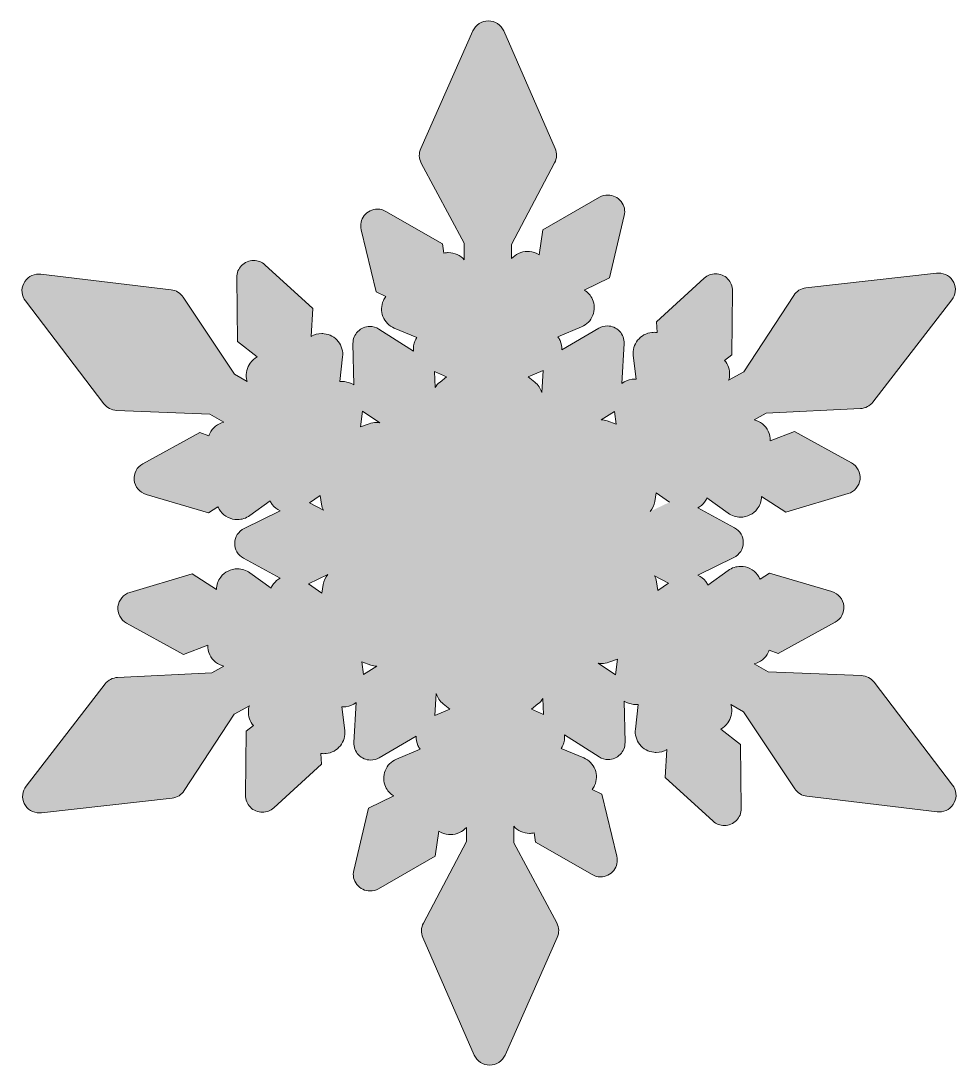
# Model space of a CAD drawing. Header units: inches. Extents: x 49 to 2963, y -3032 to -8.
# Drawn here: x 107 to 893, y -1958 to -1082 of the extents above; entities that cross this region are included whole.
import ezdxf

# ---------------------------------------------------------------- set-up
doc = ezdxf.new("R2010")
doc.units = ezdxf.units.IN
doc.header["$MEASUREMENT"] = 0
doc.layers.add('_U+0421_U+043B_U+043E_U+0439 1', color=7, linetype='Continuous')

msp = doc.modelspace()

# ---------------------------------------------------------------- hatches: boundary and pattern name
at = {"layer": '_U+0421_U+043B_U+043E_U+0439 1', "true_color": 0x00243d}
h = msp.add_hatch(color=158, dxfattribs=at)
h.dxf.hatch_style = 2
edge = h.paths.add_edge_path()
edge.add_spline(control_points=[(500.55, -1958), (494.92, -1958), (489.83, -1954.68), (487.59, -1949.55), (487.59, -1949.55), (444.47, -1850.94), (444.47, -1850.94), (442.76, -1847.02), (442.92, -1842.6), (444.92, -1838.81), (444.92, -1838.81), (481.04, -1770.36), (481.04, -1770.36), (481.04, -1770.36), (481.04, -1758.54), (481.04, -1758.54), (477.8, -1762.25), (473.02, -1764.55), (467.69, -1764.55), (467.2, -1764.55), (466.7, -1764.53), (466.2, -1764.49), (466.2, -1764.49), (466.1, -1764.48), (466.1, -1764.48), (463.16, -1764.22), (460.4, -1763.26), (458, -1761.7), (458, -1761.7), (454.72, -1782.83), (454.72, -1782.83), (454.72, -1782.83), (407.24, -1810.03), (407.24, -1810.03), (405.09, -1811.26), (402.65, -1811.91), (400.19, -1811.91), (395.88, -1811.92), (391.72, -1809.9), (389.05, -1806.51), (386.39, -1803.14), (385.44, -1798.8), (386.44, -1794.61), (386.44, -1794.61), (398.89, -1742.57), (398.89, -1742.57), (398.89, -1742.57), (420.04, -1732.23), (420.04, -1732.23), (417.05, -1730.41), (414.61, -1727.72), (413.13, -1724.41), (411.22, -1720.13), (411.11, -1715.37), (412.83, -1711), (414.57, -1706.59), (417.95, -1703.14), (422.35, -1701.28), (422.35, -1701.28), (442.11, -1692.93), (442.11, -1692.93), (441.42, -1691.97), (440.82, -1690.94), (440.33, -1689.84), (439.23, -1687.37), (438.72, -1684.74), (438.83, -1682.12), (438.83, -1682.12), (407.84, -1700.17), (407.84, -1700.17), (405.67, -1701.44), (403.2, -1702.1), (400.7, -1702.1), (396.8, -1702.1), (393.04, -1700.48), (390.37, -1697.64), (387.74, -1694.85), (386.36, -1691.05), (386.59, -1687.22), (386.59, -1687.22), (388.58, -1653.87), (388.58, -1653.87), (386.08, -1655.76), (383.09, -1656.95), (379.88, -1657.31), (379.19, -1657.38), (378.54, -1657.42), (377.9, -1657.42), (377.44, -1657.42), (376.99, -1657.4), (376.54, -1657.37), (376.54, -1657.37), (378.87, -1677.26), (378.87, -1677.26), (379.41, -1681.88), (378.11, -1686.43), (375.21, -1690.08), (372.27, -1693.78), (368.04, -1696.11), (363.31, -1696.63), (362.65, -1696.71), (361.98, -1696.74), (361.33, -1696.74), (360.51, -1696.74), (359.7, -1696.69), (358.91, -1696.58), (358.91, -1696.58), (359.45, -1705.66), (359.45, -1705.66), (359.45, -1705.66), (319.32, -1742.17), (319.32, -1742.17), (316.7, -1744.54), (313.32, -1745.86), (309.8, -1745.86), (306.03, -1745.86), (302.34, -1744.32), (299.69, -1741.65), (297.05, -1738.99), (295.62, -1735.44), (295.65, -1731.68), (295.65, -1731.68), (296.14, -1677.96), (296.14, -1677.96), (296.14, -1677.96), (302.27, -1673.2), (302.27, -1673.2), (301.94, -1672.82), (301.62, -1672.42), (301.32, -1672), (298.54, -1668.18), (297.45, -1663.52), (298.25, -1658.88), (298.38, -1658.07), (298.58, -1657.29), (298.82, -1656.52), (298.82, -1656.52), (286.14, -1663.64), (286.14, -1663.64), (286.14, -1663.64), (244.24, -1727.69), (244.24, -1727.69), (241.93, -1731.21), (238.2, -1733.51), (233.99, -1733.99), (233.99, -1733.99), (124.23, -1746.4), (124.23, -1746.4), (123.69, -1746.46), (123.15, -1746.49), (122.61, -1746.49), (117.18, -1746.49), (112.32, -1743.46), (109.93, -1738.59), (107.57, -1733.77), (108.14, -1728.13), (111.44, -1723.88), (111.44, -1723.88), (177.72, -1638.26), (177.72, -1638.26), (180.26, -1634.99), (184.09, -1633), (188.25, -1632.8), (188.25, -1632.8), (267.46, -1628.98), (267.46, -1628.98), (267.46, -1628.98), (277.53, -1623.33), (277.53, -1623.33), (272.36, -1622.12), (267.9, -1618.62), (265.59, -1613.75), (264.37, -1611.19), (263.81, -1608.43), (263.92, -1605.68), (263.92, -1605.68), (243.53, -1613.46), (243.53, -1613.46), (243.53, -1613.46), (195.74, -1587.17), (195.74, -1587.17), (190.76, -1584.43), (187.93, -1579.02), (188.54, -1573.39), (189.15, -1567.74), (193.08, -1563.05), (198.56, -1561.43), (198.56, -1561.43), (250.86, -1545.98), (250.86, -1545.98), (250.86, -1545.98), (271.2, -1558.96), (271.2, -1558.96), (271.22, -1555.24), (272.45, -1551.64), (274.75, -1548.61), (278.07, -1544.26), (283.35, -1541.66), (288.86, -1541.66), (292.61, -1541.66), (296.2, -1542.81), (299.23, -1545), (299.23, -1545), (317.03, -1557.81), (317.03, -1557.81), (317.59, -1556.55), (318.29, -1555.35), (319.15, -1554.23), (320.67, -1552.24), (322.59, -1550.61), (324.77, -1549.43), (324.77, -1549.43), (293.9, -1532.75), (293.9, -1532.75), (289.24, -1530.23), (286.42, -1525.4), (286.52, -1520.13), (286.63, -1514.86), (289.66, -1510.14), (294.42, -1507.81), (294.42, -1507.81), (324.7, -1493.02), (324.7, -1493.02), (322.09, -1491.83), (319.77, -1490.01), (318.01, -1487.69), (317.3, -1486.77), (316.7, -1485.79), (316.2, -1484.76), (316.2, -1484.76), (299.18, -1497.01), (299.18, -1497.01), (296.13, -1499.2), (292.55, -1500.35), (288.8, -1500.35), (283.29, -1500.35), (278.01, -1497.75), (274.7, -1493.4), (273.78, -1492.2), (273.04, -1490.91), (272.47, -1489.56), (272.47, -1489.56), (264.49, -1494.65), (264.49, -1494.65), (264.49, -1494.65), (212.2, -1479.2), (212.2, -1479.2), (206.72, -1477.58), (202.78, -1472.89), (202.17, -1467.24), (201.56, -1461.61), (204.39, -1456.2), (209.38, -1453.45), (209.38, -1453.45), (257.17, -1427.17), (257.17, -1427.17), (257.17, -1427.17), (264.79, -1430.08), (264.79, -1430.08), (265, -1429.46), (265.25, -1428.85), (265.53, -1428.26), (267.84, -1423.39), (272.3, -1419.9), (277.47, -1418.68), (277.47, -1418.68), (265.54, -1411.99), (265.54, -1411.99), (265.54, -1411.99), (187.42, -1408.72), (187.42, -1408.72), (183.2, -1408.55), (179.31, -1406.53), (176.76, -1403.19), (176.76, -1403.19), (110.83, -1316.98), (110.83, -1316.98), (107.58, -1312.72), (107.03, -1307.1), (109.4, -1302.3), (111.79, -1297.45), (116.65, -1294.44), (122.06, -1294.44), (122.62, -1294.44), (123.2, -1294.48), (123.76, -1294.54), (123.76, -1294.54), (233.17, -1307.55), (233.17, -1307.55), (237.3, -1308.04), (240.99, -1310.31), (243.28, -1313.76), (243.28, -1313.76), (286.24, -1378.46), (286.24, -1378.46), (286.24, -1378.46), (297.06, -1384.53), (297.06, -1384.53), (296.81, -1383.77), (296.62, -1382.98), (296.48, -1382.18), (295.68, -1377.54), (296.77, -1372.87), (299.55, -1369.05), (301.14, -1366.87), (303.19, -1365.11), (305.52, -1363.87), (305.52, -1363.87), (288.76, -1350.87), (288.76, -1350.87), (288.76, -1350.87), (288.27, -1297.15), (288.27, -1297.15), (288.24, -1293.39), (289.67, -1289.85), (292.31, -1287.18), (294.96, -1284.51), (298.65, -1282.98), (302.42, -1282.98), (305.95, -1282.98), (309.33, -1284.29), (311.94, -1286.67), (311.94, -1286.67), (352.07, -1323.17), (352.07, -1323.17), (352.07, -1323.17), (350.68, -1346.68), (350.68, -1346.68), (353.3, -1345.17), (356.34, -1344.31), (359.57, -1344.31), (360.22, -1344.31), (360.89, -1344.35), (361.54, -1344.42), (366.28, -1344.95), (370.51, -1347.28), (373.45, -1350.98), (376.35, -1354.63), (377.65, -1359.18), (377.11, -1363.79), (377.11, -1363.79), (374.66, -1384.62), (374.66, -1384.62), (375.35, -1384.54), (376.05, -1384.5), (376.76, -1384.5), (377.42, -1384.5), (378.08, -1384.53), (378.74, -1384.61), (381.52, -1384.92), (384.13, -1385.85), (386.41, -1387.32), (386.41, -1387.32), (385.83, -1352.59), (385.83, -1352.59), (385.77, -1348.81), (387.19, -1345.24), (389.84, -1342.55), (392.49, -1339.86), (396.18, -1338.31), (399.96, -1338.31), (402.67, -1338.31), (405.31, -1339.08), (407.6, -1340.55), (407.6, -1340.55), (436.64, -1359.11), (436.64, -1359.11), (436.3, -1356.09), (436.78, -1353.02), (438.05, -1350.16), (438.45, -1349.28), (438.91, -1348.45), (439.43, -1347.66), (439.43, -1347.66), (420.52, -1339.68), (420.52, -1339.68), (416.13, -1337.82), (412.75, -1334.37), (411.01, -1329.96), (409.29, -1325.59), (409.4, -1320.83), (411.31, -1316.55), (411.85, -1315.35), (412.51, -1314.23), (413.28, -1313.2), (413.28, -1313.2), (405.15, -1309.22), (405.15, -1309.22), (405.15, -1309.22), (392.7, -1257.18), (392.7, -1257.18), (391.69, -1252.99), (392.65, -1248.66), (395.31, -1245.28), (397.98, -1241.9), (402.14, -1239.88), (406.44, -1239.88), (408.91, -1239.88), (411.34, -1240.53), (413.5, -1241.77), (413.5, -1241.77), (460.97, -1268.96), (460.97, -1268.96), (460.97, -1268.96), (462.19, -1276.79), (462.19, -1276.79), (462.87, -1276.65), (463.57, -1276.54), (464.28, -1276.48), (464.83, -1276.43), (465.35, -1276.41), (465.86, -1276.41), (471.19, -1276.41), (475.98, -1278.72), (479.22, -1282.42), (479.22, -1282.42), (479.22, -1268.51), (479.22, -1268.51), (479.22, -1268.51), (443.16, -1201.27), (443.16, -1201.27), (441.1, -1197.44), (440.93, -1192.96), (442.7, -1188.99), (442.7, -1188.99), (486.53, -1090.37), (486.53, -1090.37), (488.78, -1085.29), (493.86, -1082), (499.45, -1082), (505.08, -1082), (510.16, -1085.31), (512.41, -1090.44), (512.41, -1090.44), (555.53, -1189.06), (555.53, -1189.06), (557.24, -1192.99), (557.07, -1197.41), (555.07, -1201.19), (555.07, -1201.19), (518.96, -1269.64), (518.96, -1269.64), (518.96, -1269.64), (518.96, -1281.46), (518.96, -1281.46), (522.2, -1277.76), (526.99, -1275.45), (532.32, -1275.45), (532.83, -1275.45), (533.35, -1275.47), (533.86, -1275.52), (536.83, -1275.78), (539.6, -1276.74), (542, -1278.31), (542, -1278.31), (545.28, -1257.17), (545.28, -1257.17), (545.28, -1257.17), (592.76, -1229.97), (592.76, -1229.97), (594.91, -1228.74), (597.35, -1228.09), (599.81, -1228.09), (604.12, -1228.09), (608.28, -1230.11), (610.95, -1233.49), (613.61, -1236.86), (614.56, -1241.2), (613.56, -1245.39), (613.56, -1245.39), (601.11, -1297.43), (601.11, -1297.43), (601.11, -1297.43), (579.97, -1307.77), (579.97, -1307.77), (582.95, -1309.59), (585.39, -1312.28), (586.87, -1315.59), (588.78, -1319.87), (588.89, -1324.64), (587.17, -1329), (585.43, -1333.41), (582.05, -1336.86), (577.65, -1338.72), (577.65, -1338.72), (557.89, -1347.07), (557.89, -1347.07), (558.58, -1348.02), (559.18, -1349.06), (559.67, -1350.16), (560.77, -1352.63), (561.28, -1355.26), (561.17, -1357.88), (561.17, -1357.88), (592.16, -1339.83), (592.16, -1339.83), (594.33, -1338.56), (596.8, -1337.9), (599.3, -1337.9), (603.2, -1337.9), (606.96, -1339.52), (609.63, -1342.36), (612.26, -1345.15), (613.64, -1348.95), (613.41, -1352.78), (613.41, -1352.78), (611.42, -1386.13), (611.42, -1386.13), (613.92, -1384.24), (616.91, -1383.05), (620.12, -1382.69), (620.78, -1382.62), (621.44, -1382.58), (622.09, -1382.58), (622.55, -1382.58), (623.01, -1382.6), (623.46, -1382.63), (623.46, -1382.63), (621.13, -1362.74), (621.13, -1362.74), (620.59, -1358.13), (621.88, -1353.58), (624.79, -1349.93), (627.73, -1346.22), (631.96, -1343.89), (636.69, -1343.37), (637.35, -1343.3), (638.01, -1343.26), (638.66, -1343.26), (639.48, -1343.26), (640.29, -1343.32), (641.09, -1343.42), (641.09, -1343.42), (640.55, -1334.34), (640.55, -1334.34), (640.55, -1334.34), (680.68, -1297.83), (680.68, -1297.83), (683.3, -1295.45), (686.68, -1294.14), (690.2, -1294.14), (693.97, -1294.14), (697.66, -1295.68), (700.31, -1298.35), (702.95, -1301.02), (704.38, -1304.56), (704.35, -1308.32), (704.35, -1308.32), (703.86, -1362.04), (703.86, -1362.04), (703.86, -1362.04), (697.73, -1366.8), (697.73, -1366.8), (698.06, -1367.18), (698.38, -1367.58), (698.69, -1368), (701.46, -1371.83), (702.55, -1376.49), (701.75, -1381.13), (701.61, -1381.93), (701.42, -1382.72), (701.18, -1383.48), (701.18, -1383.48), (713.86, -1376.36), (713.86, -1376.36), (713.86, -1376.36), (755.76, -1312.31), (755.76, -1312.31), (758.07, -1308.78), (761.81, -1306.49), (766.02, -1306.01), (766.02, -1306.01), (875.77, -1293.61), (875.77, -1293.61), (876.31, -1293.54), (876.85, -1293.51), (877.39, -1293.51), (882.82, -1293.51), (887.68, -1296.54), (890.07, -1301.41), (892.43, -1306.23), (891.86, -1311.87), (888.56, -1316.12), (888.56, -1316.12), (822.28, -1401.74), (822.28, -1401.74), (819.75, -1405), (815.92, -1407), (811.77, -1407.2), (811.77, -1407.2), (732.54, -1411.02), (732.54, -1411.02), (732.54, -1411.02), (722.48, -1416.67), (722.48, -1416.67), (727.64, -1417.88), (732.1, -1421.38), (734.41, -1426.24), (735.63, -1428.81), (736.19, -1431.57), (736.08, -1434.32), (736.08, -1434.32), (756.47, -1426.55), (756.47, -1426.55), (756.47, -1426.55), (804.26, -1452.83), (804.26, -1452.83), (809.24, -1455.57), (812.07, -1460.98), (811.46, -1466.61), (810.85, -1472.26), (806.92, -1476.95), (801.44, -1478.57), (801.44, -1478.57), (749.15, -1494.02), (749.15, -1494.02), (749.15, -1494.02), (728.8, -1481.04), (728.8, -1481.04), (728.78, -1484.76), (727.55, -1488.35), (725.25, -1491.38), (721.93, -1495.74), (716.66, -1498.34), (711.14, -1498.34), (707.4, -1498.34), (703.81, -1497.19), (700.77, -1495.01), (700.77, -1495.01), (682.97, -1482.19), (682.97, -1482.19), (682.42, -1483.45), (681.71, -1484.65), (680.86, -1485.77), (679.34, -1487.76), (677.41, -1489.39), (675.24, -1490.57), (675.24, -1490.57), (706.1, -1507.25), (706.1, -1507.25), (710.76, -1509.77), (713.58, -1514.6), (713.48, -1519.87), (713.37, -1525.14), (710.34, -1529.86), (705.58, -1532.19), (705.58, -1532.19), (675.3, -1546.98), (675.3, -1546.98), (677.91, -1548.18), (680.23, -1550), (681.99, -1552.32), (682.7, -1553.24), (683.3, -1554.22), (683.8, -1555.24), (683.8, -1555.24), (700.82, -1542.99), (700.82, -1542.99), (703.86, -1540.8), (707.45, -1539.64), (711.2, -1539.64), (716.71, -1539.64), (721.98, -1542.24), (725.3, -1546.6), (726.22, -1547.8), (726.96, -1549.09), (727.53, -1550.44), (727.53, -1550.44), (735.51, -1545.35), (735.51, -1545.35), (735.51, -1545.35), (787.81, -1560.8), (787.81, -1560.8), (793.28, -1562.42), (797.22, -1567.11), (797.83, -1572.76), (798.44, -1578.39), (795.61, -1583.8), (790.62, -1586.55), (790.62, -1586.55), (742.83, -1612.83), (742.83, -1612.83), (742.83, -1612.83), (735.21, -1609.92), (735.21, -1609.92), (735, -1610.54), (734.75, -1611.15), (734.46, -1611.74), (732.16, -1616.61), (727.7, -1620.1), (722.53, -1621.32), (722.53, -1621.32), (734.46, -1628.01), (734.46, -1628.01), (734.46, -1628.01), (812.58, -1631.28), (812.58, -1631.28), (816.8, -1631.45), (820.68, -1633.47), (823.24, -1636.81), (823.24, -1636.81), (889.16, -1723.02), (889.16, -1723.02), (892.42, -1727.27), (892.97, -1732.9), (890.6, -1737.7), (888.21, -1742.55), (883.36, -1745.56), (877.94, -1745.56), (877.38, -1745.56), (876.8, -1745.52), (876.24, -1745.46), (876.24, -1745.46), (766.83, -1732.45), (766.83, -1732.45), (762.7, -1731.96), (759.01, -1729.7), (756.72, -1726.24), (756.72, -1726.24), (713.76, -1661.54), (713.76, -1661.54), (713.76, -1661.54), (702.95, -1655.47), (702.95, -1655.47), (703.19, -1656.23), (703.38, -1657.01), (703.52, -1657.82), (704.32, -1662.46), (703.23, -1667.12), (700.45, -1670.95), (698.87, -1673.13), (696.81, -1674.88), (694.48, -1676.13), (694.48, -1676.13), (711.24, -1689.13), (711.24, -1689.13), (711.24, -1689.13), (711.73, -1742.85), (711.73, -1742.85), (711.76, -1746.61), (710.33, -1750.15), (707.69, -1752.82), (705.04, -1755.49), (701.35, -1757.02), (697.58, -1757.02), (694.06, -1757.02), (690.68, -1755.71), (688.06, -1753.34), (688.06, -1753.34), (647.93, -1716.83), (647.93, -1716.83), (647.93, -1716.83), (649.32, -1693.31), (649.32, -1693.31), (646.7, -1694.83), (643.66, -1695.69), (640.43, -1695.69), (639.78, -1695.69), (639.11, -1695.65), (638.46, -1695.58), (633.73, -1695.05), (629.5, -1692.73), (626.55, -1689.02), (623.65, -1685.37), (622.35, -1680.82), (622.89, -1676.21), (622.89, -1676.21), (625.34, -1655.38), (625.34, -1655.38), (624.65, -1655.46), (623.95, -1655.5), (623.24, -1655.5), (622.58, -1655.5), (621.92, -1655.47), (621.27, -1655.39), (618.48, -1655.08), (615.87, -1654.15), (613.59, -1652.68), (613.59, -1652.68), (614.17, -1687.41), (614.17, -1687.41), (614.23, -1691.19), (612.81, -1694.76), (610.16, -1697.45), (607.51, -1700.14), (603.82, -1701.69), (600.04, -1701.69), (597.33, -1701.69), (594.69, -1700.92), (592.4, -1699.45), (592.4, -1699.45), (563.36, -1680.89), (563.36, -1680.89), (563.7, -1683.91), (563.22, -1686.98), (561.95, -1689.84), (561.55, -1690.72), (561.09, -1691.55), (560.57, -1692.34), (560.57, -1692.34), (579.48, -1700.33), (579.48, -1700.33), (583.87, -1702.18), (587.25, -1705.63), (588.99, -1710.04), (590.71, -1714.41), (590.6, -1719.17), (588.69, -1723.45), (588.15, -1724.65), (587.49, -1725.77), (586.72, -1726.8), (586.72, -1726.8), (594.85, -1730.78), (594.85, -1730.78), (594.85, -1730.78), (607.3, -1782.82), (607.3, -1782.82), (608.31, -1787), (607.36, -1791.34), (604.69, -1794.72), (602.03, -1798.1), (597.86, -1800.12), (593.56, -1800.12), (591.09, -1800.12), (588.65, -1799.47), (586.5, -1798.23), (586.5, -1798.23), (539.03, -1771.04), (539.03, -1771.04), (539.03, -1771.04), (537.81, -1763.21), (537.81, -1763.21), (537.13, -1763.35), (536.43, -1763.46), (535.72, -1763.52), (535.2, -1763.57), (534.66, -1763.59), (534.13, -1763.59), (528.8, -1763.59), (524.02, -1761.29), (520.78, -1757.58), (520.78, -1757.58), (520.78, -1771.49), (520.78, -1771.49), (520.78, -1771.49), (556.84, -1838.73), (556.84, -1838.73), (558.9, -1842.57), (559.07, -1847.05), (557.3, -1851.02), (557.3, -1851.02), (513.48, -1949.63), (513.48, -1949.63), (511.22, -1954.71), (506.14, -1958), (500.55, -1958)], knot_values=[0, 0, 0, 0, 1, 1, 1, 2, 2, 2, 3, 3, 3, 4, 4, 4, 5, 5, 5, 6, 6, 6, 7, 7, 7, 8, 8, 8, 9, 9, 9, 10, 10, 10, 11, 11, 11, 12, 12, 12, 13, 13, 13, 14, 14, 14, 15, 15, 15, 16, 16, 16, 17, 17, 17, 18, 18, 18, 19, 19, 19, 20, 20, 20, 21, 21, 21, 22, 22, 22, 23, 23, 23, 24, 24, 24, 25, 25, 25, 26, 26, 26, 27, 27, 27, 28, 28, 28, 29, 29, 29, 30, 30, 30, 31, 31, 31, 32, 32, 32, 33, 33, 33, 34, 34, 34, 35, 35, 35, 36, 36, 36, 37, 37, 37, 38, 38, 38, 39, 39, 39, 40, 40, 40, 41, 41, 41, 42, 42, 42, 43, 43, 43, 44, 44, 44, 45, 45, 45, 46, 46, 46, 47, 47, 47, 48, 48, 48, 49, 49, 49, 50, 50, 50, 51, 51, 51, 52, 52, 52, 53, 53, 53, 54, 54, 54, 55, 55, 55, 56, 56, 56, 57, 57, 57, 58, 58, 58, 59, 59, 59, 60, 60, 60, 61, 61, 61, 62, 62, 62, 63, 63, 63, 64, 64, 64, 65, 65, 65, 66, 66, 66, 67, 67, 67, 68, 68, 68, 69, 69, 69, 70, 70, 70, 71, 71, 71, 72, 72, 72, 73, 73, 73, 74, 74, 74, 75, 75, 75, 76, 76, 76, 77, 77, 77, 78, 78, 78, 79, 79, 79, 80, 80, 80, 81, 81, 81, 82, 82, 82, 83, 83, 83, 84, 84, 84, 85, 85, 85, 86, 86, 86, 87, 87, 87, 88, 88, 88, 89, 89, 89, 90, 90, 90, 91, 91, 91, 92, 92, 92, 93, 93, 93, 94, 94, 94, 95, 95, 95, 96, 96, 96, 97, 97, 97, 98, 98, 98, 99, 99, 99, 100, 100, 100, 101, 101, 101, 102, 102, 102, 103, 103, 103, 104, 104, 104, 105, 105, 105, 106, 106, 106, 107, 107, 107, 108, 108, 108, 109, 109, 109, 110, 110, 110, 111, 111, 111, 112, 112, 112, 113, 113, 113, 114, 114, 114, 115, 115, 115, 116, 116, 116, 117, 117, 117, 118, 118, 118, 119, 119, 119, 120, 120, 120, 121, 121, 121, 122, 122, 122, 123, 123, 123, 124, 124, 124, 125, 125, 125, 126, 126, 126, 127, 127, 127, 128, 128, 128, 129, 129, 129, 130, 130, 130, 131, 131, 131, 132, 132, 132, 133, 133, 133, 134, 134, 134, 135, 135, 135, 136, 136, 136, 137, 137, 137, 138, 138, 138, 139, 139, 139, 140, 140, 140, 141, 141, 141, 142, 142, 142, 143, 143, 143, 144, 144, 144, 145, 145, 145, 146, 146, 146, 147, 147, 147, 148, 148, 148, 149, 149, 149, 150, 150, 150, 151, 151, 151, 152, 152, 152, 153, 153, 153, 154, 154, 154, 155, 155, 155, 156, 156, 156, 157, 157, 157, 158, 158, 158, 159, 159, 159, 160, 160, 160, 161, 161, 161, 162, 162, 162, 163, 163, 163, 164, 164, 164, 165, 165, 165, 166, 166, 166, 167, 167, 167, 168, 168, 168, 169, 169, 169, 170, 170, 170, 171, 171, 171, 172, 172, 172, 173, 173, 173, 174, 174, 174, 175, 175, 175, 176, 176, 176, 177, 177, 177, 178, 178, 178, 179, 179, 179, 180, 180, 180, 181, 181, 181, 182, 182, 182, 183, 183, 183, 184, 184, 184, 185, 185, 185, 186, 186, 186, 187, 187, 187, 188, 188, 188, 189, 189, 189, 190, 190, 190, 191, 191, 191, 192, 192, 192, 193, 193, 193, 194, 194, 194, 195, 195, 195, 196, 196, 196, 197, 197, 197, 198, 198, 198, 199, 199, 199, 200, 200, 200, 201, 201, 201, 202, 202, 202, 203, 203, 203, 204, 204, 204, 205, 205, 205, 206, 206, 206, 207, 207, 207, 208, 208, 208, 209, 209, 209, 210, 210, 210, 211, 211, 211, 212, 212, 212, 213, 213, 213, 214, 214, 214, 215, 215, 215, 216, 216, 216, 217, 217, 217, 218, 218, 218, 219, 219, 219, 220, 220, 220, 221, 221, 221, 222, 222, 222, 223, 223, 223, 224, 224, 224, 225, 225, 225, 226, 226, 226, 227, 227, 227, 228, 228, 228, 229, 229, 229, 230, 230, 230, 231, 231, 231, 232, 232, 232, 233, 233, 233, 234, 234, 234, 235, 235, 235, 236, 236, 236, 237, 237, 237, 238, 238, 238, 239, 239, 239, 240, 240, 240, 241, 241, 241, 242, 242, 242, 243, 243, 243, 244, 244, 244, 245, 245, 245, 246, 246, 246, 247, 247, 247, 248, 248, 248, 249, 249, 249, 250, 250, 250, 251, 251, 251, 252, 252, 252, 253, 253, 253, 254, 254, 254, 255, 255, 255, 256, 256, 256, 257, 257, 257, 258, 258, 258, 259, 259, 259, 260, 260, 260, 261, 261, 261, 262, 262, 262, 263, 263, 263, 264, 264, 264, 265, 265, 265, 266, 266, 266, 267, 267, 267, 268, 268, 268, 269, 269, 269, 270, 270, 270, 271, 271, 271, 272, 272, 272, 273, 273, 273, 274, 274, 274, 275, 275, 275, 276, 276, 276, 277, 277, 277, 278, 278, 278, 279, 279, 279, 280, 280, 280, 281, 281, 281, 282, 282, 282, 283, 283, 283, 284, 284, 284, 285, 285, 285, 285], degree=3, periodic=1)
edge = h.paths.add_edge_path()
edge.add_spline(control_points=[(454.42, -1664.65), (454.42, -1664.65), (467.03, -1659.33), (467.03, -1659.33), (467.03, -1659.33), (461.61, -1655), (461.61, -1655), (458.78, -1652.74), (456.76, -1649.75), (455.76, -1646.37), (455.76, -1646.37), (454.42, -1664.65), (454.42, -1664.65)], knot_values=[0, 0, 0, 0, 1, 1, 1, 2, 2, 2, 3, 3, 3, 4, 4, 4, 4], degree=3, periodic=1)
edge = h.paths.add_edge_path()
edge.add_spline(control_points=[(545.69, -1663.74), (545.69, -1663.74), (545.2, -1650.38), (545.2, -1650.38), (544.14, -1652.12), (542.77, -1653.69), (541.11, -1655), (541.11, -1655), (535.54, -1659.45), (535.54, -1659.45), (535.54, -1659.45), (545.69, -1663.74), (545.69, -1663.74)], knot_values=[0, 0, 0, 0, 1, 1, 1, 2, 2, 2, 3, 3, 3, 4, 4, 4, 4], degree=3, periodic=1)
edge = h.paths.add_edge_path()
edge.add_spline(control_points=[(606.33, -1630.63), (606.33, -1630.63), (607.88, -1617.42), (607.88, -1617.42), (607.88, -1617.42), (600.61, -1620.08), (600.61, -1620.08), (598.64, -1620.8), (596.58, -1621.17), (594.49, -1621.17), (593.5, -1621.17), (592.53, -1621.08), (591.57, -1620.92), (591.57, -1620.92), (606.33, -1630.63), (606.33, -1630.63)], knot_values=[0, 0, 0, 0, 1, 1, 1, 2, 2, 2, 3, 3, 3, 4, 4, 4, 5, 5, 5, 5], degree=3, periodic=1)
edge = h.paths.add_edge_path()
edge.add_spline(control_points=[(394.54, -1630.25), (394.54, -1630.25), (405.74, -1623.42), (405.74, -1623.42), (404.04, -1623.32), (402.37, -1622.97), (400.76, -1622.38), (400.76, -1622.38), (393.3, -1619.65), (393.3, -1619.65), (393.3, -1619.65), (394.54, -1630.25), (394.54, -1630.25)], knot_values=[0, 0, 0, 0, 1, 1, 1, 2, 2, 2, 3, 3, 3, 4, 4, 4, 4], degree=3, periodic=1)
edge = h.paths.add_edge_path()
edge.add_spline(control_points=[(359.56, -1562.08), (359.56, -1562.08), (360.79, -1554.81), (360.79, -1554.81), (361.33, -1551.67), (362.67, -1548.85), (364.6, -1546.54), (364.6, -1546.54), (348.53, -1554.14), (348.53, -1554.14), (348.53, -1554.14), (359.56, -1562.08), (359.56, -1562.08)], knot_values=[0, 0, 0, 0, 1, 1, 1, 2, 2, 2, 3, 3, 3, 4, 4, 4, 4], degree=3, periodic=1)
edge = h.paths.add_edge_path()
edge.add_spline(control_points=[(638.91, -1547.5), (639.7, -1549.04), (640.26, -1550.73), (640.57, -1552.52), (640.57, -1552.52), (641.83, -1559.98), (641.83, -1559.98), (641.83, -1559.98), (650.72, -1553.58), (650.72, -1553.58), (650.72, -1553.58), (638.91, -1547.5), (638.91, -1547.5)], knot_values=[0, 0, 0, 0, 1, 1, 1, 2, 2, 2, 3, 3, 3, 4, 4, 4, 4], degree=3, periodic=1)
edge = h.paths.add_edge_path()
edge.add_spline(control_points=[(361.09, -1492.51), (360.3, -1490.96), (359.74, -1489.27), (359.43, -1487.48), (359.43, -1487.48), (358.17, -1480.02), (358.17, -1480.02), (358.17, -1480.02), (349.28, -1486.42), (349.28, -1486.42), (349.28, -1486.42), (361.09, -1492.51), (361.09, -1492.51)], knot_values=[0, 0, 0, 0, 1, 1, 1, 2, 2, 2, 3, 3, 3, 4, 4, 4, 4], degree=3, periodic=1)
edge = h.paths.add_edge_path()
edge.add_spline(control_points=[(392.12, -1422.58), (392.12, -1422.58), (399.39, -1419.92), (399.39, -1419.92), (401.36, -1419.2), (403.42, -1418.83), (405.51, -1418.83), (406.5, -1418.83), (407.47, -1418.92), (408.43, -1419.08), (408.43, -1419.08), (393.67, -1409.37), (393.67, -1409.37), (393.67, -1409.37), (392.12, -1422.58), (392.12, -1422.58)], knot_values=[0, 0, 0, 0, 1, 1, 1, 2, 2, 2, 3, 3, 3, 4, 4, 4, 5, 5, 5, 5], degree=3, periodic=1)
edge = h.paths.add_edge_path()
edge.add_spline(control_points=[(594.26, -1416.58), (595.96, -1416.68), (597.63, -1417.03), (599.25, -1417.62), (599.25, -1417.62), (606.71, -1420.35), (606.71, -1420.35), (606.71, -1420.35), (605.46, -1409.75), (605.46, -1409.75), (605.46, -1409.75), (594.26, -1416.58), (594.26, -1416.58)], knot_values=[0, 0, 0, 0, 1, 1, 1, 2, 2, 2, 3, 3, 3, 4, 4, 4, 4], degree=3, periodic=1)
edge = h.paths.add_edge_path()
edge.add_spline(control_points=[(538.39, -1385), (541.23, -1387.26), (543.24, -1390.25), (544.24, -1393.63), (544.24, -1393.63), (545.58, -1375.35), (545.58, -1375.35), (545.58, -1375.35), (532.97, -1380.67), (532.97, -1380.67), (532.97, -1380.67), (538.39, -1385), (538.39, -1385)], knot_values=[0, 0, 0, 0, 1, 1, 1, 2, 2, 2, 3, 3, 3, 4, 4, 4, 4], degree=3, periodic=1)
edge = h.paths.add_edge_path()
edge.add_spline(control_points=[(454.81, -1389.62), (455.86, -1387.88), (457.23, -1386.31), (458.89, -1385), (458.89, -1385), (464.46, -1380.55), (464.46, -1380.55), (464.46, -1380.55), (454.31, -1376.26), (454.31, -1376.26), (454.31, -1376.26), (454.81, -1389.62), (454.81, -1389.62)], knot_values=[0, 0, 0, 0, 1, 1, 1, 2, 2, 2, 3, 3, 3, 4, 4, 4, 4], degree=3, periodic=1)
edge = h.paths.add_edge_path()
edge.add_spline(control_points=[(651.47, -1485.86), (651.47, -1485.86), (640.44, -1477.92), (640.44, -1477.92), (640.44, -1477.92), (639.2, -1485.19), (639.2, -1485.19), (638.67, -1488.33), (637.32, -1491.15), (635.4, -1493.45)], knot_values=[0, 0, 0, 0, 1, 1, 1, 2, 2, 2, 3, 3, 3, 3], degree=3, periodic=0)
edge.add_line((635.4, -1493.45), (651.47, -1485.86))

# ---------------------------------------------------------------- linework, layer by layer
at = {"layer": '_U+0421_U+043B_U+043E_U+0439 1', "lineweight": 0}
for points, knots in [([(500.55, -1958), (494.92, -1958), (489.83, -1954.68), (487.59, -1949.55), (487.59, -1949.55), (444.47, -1850.94), (444.47, -1850.94), (442.76, -1847.02), (442.92, -1842.6), (444.92, -1838.81), (444.92, -1838.81), (481.04, -1770.36), (481.04, -1770.36), (481.04, -1770.36), (481.04, -1758.54), (481.04, -1758.54), (477.8, -1762.25), (473.02, -1764.55), (467.69, -1764.55), (467.2, -1764.55), (466.7, -1764.53), (466.2, -1764.49), (466.2, -1764.49), (466.1, -1764.48), (466.1, -1764.48), (463.16, -1764.22), (460.4, -1763.26), (458, -1761.7), (458, -1761.7), (454.72, -1782.83), (454.72, -1782.83), (454.72, -1782.83), (407.24, -1810.03), (407.24, -1810.03), (405.09, -1811.26), (402.65, -1811.91), (400.19, -1811.91), (395.88, -1811.92), (391.72, -1809.9), (389.05, -1806.51), (386.39, -1803.14), (385.44, -1798.8), (386.44, -1794.61), (386.44, -1794.61), (398.89, -1742.57), (398.89, -1742.57), (398.89, -1742.57), (420.04, -1732.23), (420.04, -1732.23), (417.05, -1730.41), (414.61, -1727.72), (413.13, -1724.41), (411.22, -1720.13), (411.11, -1715.37), (412.83, -1711), (414.57, -1706.59), (417.95, -1703.14), (422.35, -1701.28), (422.35, -1701.28), (442.11, -1692.93), (442.11, -1692.93), (441.42, -1691.97), (440.82, -1690.94), (440.33, -1689.84), (439.23, -1687.37), (438.72, -1684.74), (438.83, -1682.12), (438.83, -1682.12), (407.84, -1700.17), (407.84, -1700.17), (405.67, -1701.44), (403.2, -1702.1), (400.7, -1702.1), (396.8, -1702.1), (393.04, -1700.48), (390.37, -1697.64), (387.74, -1694.85), (386.36, -1691.05), (386.59, -1687.22), (386.59, -1687.22), (388.58, -1653.87), (388.58, -1653.87), (386.08, -1655.76), (383.09, -1656.95), (379.88, -1657.31), (379.19, -1657.38), (378.54, -1657.42), (377.9, -1657.42), (377.44, -1657.42), (376.99, -1657.4), (376.54, -1657.37), (376.54, -1657.37), (378.87, -1677.26), (378.87, -1677.26), (379.41, -1681.88), (378.11, -1686.43), (375.21, -1690.08), (372.27, -1693.78), (368.04, -1696.11), (363.31, -1696.63), (362.65, -1696.71), (361.98, -1696.74), (361.33, -1696.74), (360.51, -1696.74), (359.7, -1696.69), (358.91, -1696.58), (358.91, -1696.58), (359.45, -1705.66), (359.45, -1705.66), (359.45, -1705.66), (319.32, -1742.17), (319.32, -1742.17), (316.7, -1744.54), (313.32, -1745.86), (309.8, -1745.86), (306.03, -1745.86), (302.34, -1744.32), (299.69, -1741.65), (297.05, -1738.99), (295.62, -1735.44), (295.65, -1731.68), (295.65, -1731.68), (296.14, -1677.96), (296.14, -1677.96), (296.14, -1677.96), (302.27, -1673.2), (302.27, -1673.2), (301.94, -1672.82), (301.62, -1672.42), (301.32, -1672), (298.54, -1668.18), (297.45, -1663.52), (298.25, -1658.88), (298.38, -1658.07), (298.58, -1657.29), (298.82, -1656.52), (298.82, -1656.52), (286.14, -1663.64), (286.14, -1663.64), (286.14, -1663.64), (244.24, -1727.69), (244.24, -1727.69), (241.93, -1731.21), (238.2, -1733.51), (233.99, -1733.99), (233.99, -1733.99), (124.23, -1746.4), (124.23, -1746.4), (123.69, -1746.46), (123.15, -1746.49), (122.61, -1746.49), (117.18, -1746.49), (112.32, -1743.46), (109.93, -1738.59), (107.57, -1733.77), (108.14, -1728.13), (111.44, -1723.88), (111.44, -1723.88), (177.72, -1638.26), (177.72, -1638.26), (180.26, -1634.99), (184.09, -1633), (188.25, -1632.8), (188.25, -1632.8), (267.46, -1628.98), (267.46, -1628.98), (267.46, -1628.98), (277.53, -1623.33), (277.53, -1623.33), (272.36, -1622.12), (267.9, -1618.62), (265.59, -1613.75), (264.37, -1611.19), (263.81, -1608.43), (263.92, -1605.68), (263.92, -1605.68), (243.53, -1613.46), (243.53, -1613.46), (243.53, -1613.46), (195.74, -1587.17), (195.74, -1587.17), (190.76, -1584.43), (187.93, -1579.02), (188.54, -1573.39), (189.15, -1567.74), (193.08, -1563.05), (198.56, -1561.43), (198.56, -1561.43), (250.86, -1545.98), (250.86, -1545.98), (250.86, -1545.98), (271.2, -1558.96), (271.2, -1558.96), (271.22, -1555.24), (272.45, -1551.64), (274.75, -1548.61), (278.07, -1544.26), (283.35, -1541.66), (288.86, -1541.66), (292.61, -1541.66), (296.2, -1542.81), (299.23, -1545), (299.23, -1545), (317.03, -1557.81), (317.03, -1557.81), (317.59, -1556.55), (318.29, -1555.35), (319.15, -1554.23), (320.67, -1552.24), (322.59, -1550.61), (324.77, -1549.43), (324.77, -1549.43), (293.9, -1532.75), (293.9, -1532.75), (289.24, -1530.23), (286.42, -1525.4), (286.52, -1520.13), (286.63, -1514.86), (289.66, -1510.14), (294.42, -1507.81), (294.42, -1507.81), (324.7, -1493.02), (324.7, -1493.02), (322.09, -1491.83), (319.77, -1490.01), (318.01, -1487.69), (317.3, -1486.77), (316.7, -1485.79), (316.2, -1484.76), (316.2, -1484.76), (299.18, -1497.01), (299.18, -1497.01), (296.13, -1499.2), (292.55, -1500.35), (288.8, -1500.35), (283.29, -1500.35), (278.01, -1497.75), (274.7, -1493.4), (273.78, -1492.2), (273.04, -1490.91), (272.47, -1489.56), (272.47, -1489.56), (264.49, -1494.65), (264.49, -1494.65), (264.49, -1494.65), (212.2, -1479.2), (212.2, -1479.2), (206.72, -1477.58), (202.78, -1472.89), (202.17, -1467.24), (201.56, -1461.61), (204.39, -1456.2), (209.38, -1453.45), (209.38, -1453.45), (257.17, -1427.17), (257.17, -1427.17), (257.17, -1427.17), (264.79, -1430.08), (264.79, -1430.08), (265, -1429.46), (265.25, -1428.85), (265.53, -1428.26), (267.84, -1423.39), (272.3, -1419.9), (277.47, -1418.68), (277.47, -1418.68), (265.54, -1411.99), (265.54, -1411.99), (265.54, -1411.99), (187.42, -1408.72), (187.42, -1408.72), (183.2, -1408.55), (179.31, -1406.53), (176.76, -1403.19), (176.76, -1403.19), (110.83, -1316.98), (110.83, -1316.98), (107.58, -1312.72), (107.03, -1307.1), (109.4, -1302.3), (111.79, -1297.45), (116.65, -1294.44), (122.06, -1294.44), (122.62, -1294.44), (123.2, -1294.48), (123.76, -1294.54), (123.76, -1294.54), (233.17, -1307.55), (233.17, -1307.55), (237.3, -1308.04), (240.99, -1310.31), (243.28, -1313.76), (243.28, -1313.76), (286.24, -1378.46), (286.24, -1378.46), (286.24, -1378.46), (297.06, -1384.53), (297.06, -1384.53), (296.81, -1383.77), (296.62, -1382.98), (296.48, -1382.18), (295.68, -1377.54), (296.77, -1372.87), (299.55, -1369.05), (301.14, -1366.87), (303.19, -1365.11), (305.52, -1363.87), (305.52, -1363.87), (288.76, -1350.87), (288.76, -1350.87), (288.76, -1350.87), (288.27, -1297.15), (288.27, -1297.15), (288.24, -1293.39), (289.67, -1289.85), (292.31, -1287.18), (294.96, -1284.51), (298.65, -1282.98), (302.42, -1282.98), (305.95, -1282.98), (309.33, -1284.29), (311.94, -1286.67), (311.94, -1286.67), (352.07, -1323.17), (352.07, -1323.17), (352.07, -1323.17), (350.68, -1346.68), (350.68, -1346.68), (353.3, -1345.17), (356.34, -1344.31), (359.57, -1344.31), (360.22, -1344.31), (360.89, -1344.35), (361.54, -1344.42), (366.28, -1344.95), (370.51, -1347.28), (373.45, -1350.98), (376.35, -1354.63), (377.65, -1359.18), (377.11, -1363.79), (377.11, -1363.79), (374.66, -1384.62), (374.66, -1384.62), (375.35, -1384.54), (376.05, -1384.5), (376.76, -1384.5), (377.42, -1384.5), (378.08, -1384.53), (378.74, -1384.61), (381.52, -1384.92), (384.13, -1385.85), (386.41, -1387.32), (386.41, -1387.32), (385.83, -1352.59), (385.83, -1352.59), (385.77, -1348.81), (387.19, -1345.24), (389.84, -1342.55), (392.49, -1339.86), (396.18, -1338.31), (399.96, -1338.31), (402.67, -1338.31), (405.31, -1339.08), (407.6, -1340.55), (407.6, -1340.55), (436.64, -1359.11), (436.64, -1359.11), (436.3, -1356.09), (436.78, -1353.02), (438.05, -1350.16), (438.45, -1349.28), (438.91, -1348.45), (439.43, -1347.66), (439.43, -1347.66), (420.52, -1339.68), (420.52, -1339.68), (416.13, -1337.82), (412.75, -1334.37), (411.01, -1329.96), (409.29, -1325.59), (409.4, -1320.83), (411.31, -1316.55), (411.85, -1315.35), (412.51, -1314.23), (413.28, -1313.2), (413.28, -1313.2), (405.15, -1309.22), (405.15, -1309.22), (405.15, -1309.22), (392.7, -1257.18), (392.7, -1257.18), (391.69, -1252.99), (392.65, -1248.66), (395.31, -1245.28), (397.98, -1241.9), (402.14, -1239.88), (406.44, -1239.88), (408.91, -1239.88), (411.34, -1240.53), (413.5, -1241.77), (413.5, -1241.77), (460.97, -1268.96), (460.97, -1268.96), (460.97, -1268.96), (462.19, -1276.79), (462.19, -1276.79), (462.87, -1276.65), (463.57, -1276.54), (464.28, -1276.48), (464.83, -1276.43), (465.35, -1276.41), (465.86, -1276.41), (471.19, -1276.41), (475.98, -1278.72), (479.22, -1282.42), (479.22, -1282.42), (479.22, -1268.51), (479.22, -1268.51), (479.22, -1268.51), (443.16, -1201.27), (443.16, -1201.27), (441.1, -1197.44), (440.93, -1192.96), (442.7, -1188.99), (442.7, -1188.99), (486.53, -1090.37), (486.53, -1090.37), (488.78, -1085.29), (493.86, -1082), (499.45, -1082), (505.08, -1082), (510.16, -1085.31), (512.41, -1090.44), (512.41, -1090.44), (555.53, -1189.06), (555.53, -1189.06), (557.24, -1192.99), (557.07, -1197.41), (555.07, -1201.19), (555.07, -1201.19), (518.96, -1269.64), (518.96, -1269.64), (518.96, -1269.64), (518.96, -1281.46), (518.96, -1281.46), (522.2, -1277.76), (526.99, -1275.45), (532.32, -1275.45), (532.83, -1275.45), (533.35, -1275.47), (533.86, -1275.52), (536.83, -1275.78), (539.6, -1276.74), (542, -1278.31), (542, -1278.31), (545.28, -1257.17), (545.28, -1257.17), (545.28, -1257.17), (592.76, -1229.97), (592.76, -1229.97), (594.91, -1228.74), (597.35, -1228.09), (599.81, -1228.09), (604.12, -1228.09), (608.28, -1230.11), (610.95, -1233.49), (613.61, -1236.86), (614.56, -1241.2), (613.56, -1245.39), (613.56, -1245.39), (601.11, -1297.43), (601.11, -1297.43), (601.11, -1297.43), (579.97, -1307.77), (579.97, -1307.77), (582.95, -1309.59), (585.39, -1312.28), (586.87, -1315.59), (588.78, -1319.87), (588.89, -1324.64), (587.17, -1329), (585.43, -1333.41), (582.05, -1336.86), (577.65, -1338.72), (577.65, -1338.72), (557.89, -1347.07), (557.89, -1347.07), (558.58, -1348.02), (559.18, -1349.06), (559.67, -1350.16), (560.77, -1352.63), (561.28, -1355.26), (561.17, -1357.88), (561.17, -1357.88), (592.16, -1339.83), (592.16, -1339.83), (594.33, -1338.56), (596.8, -1337.9), (599.3, -1337.9), (603.2, -1337.9), (606.96, -1339.52), (609.63, -1342.36), (612.26, -1345.15), (613.64, -1348.95), (613.41, -1352.78), (613.41, -1352.78), (611.42, -1386.13), (611.42, -1386.13), (613.92, -1384.24), (616.91, -1383.05), (620.12, -1382.69), (620.78, -1382.62), (621.44, -1382.58), (622.09, -1382.58), (622.55, -1382.58), (623.01, -1382.6), (623.46, -1382.63), (623.46, -1382.63), (621.13, -1362.74), (621.13, -1362.74), (620.59, -1358.13), (621.88, -1353.58), (624.79, -1349.93), (627.73, -1346.22), (631.96, -1343.89), (636.69, -1343.37), (637.35, -1343.3), (638.01, -1343.26), (638.66, -1343.26), (639.48, -1343.26), (640.29, -1343.32), (641.09, -1343.42), (641.09, -1343.42), (640.55, -1334.34), (640.55, -1334.34), (640.55, -1334.34), (680.68, -1297.83), (680.68, -1297.83), (683.3, -1295.45), (686.68, -1294.14), (690.2, -1294.14), (693.97, -1294.14), (697.66, -1295.68), (700.31, -1298.35), (702.95, -1301.02), (704.38, -1304.56), (704.35, -1308.32), (704.35, -1308.32), (703.86, -1362.04), (703.86, -1362.04), (703.86, -1362.04), (697.73, -1366.8), (697.73, -1366.8), (698.06, -1367.18), (698.38, -1367.58), (698.69, -1368), (701.46, -1371.83), (702.55, -1376.49), (701.75, -1381.13), (701.61, -1381.93), (701.42, -1382.72), (701.18, -1383.48), (701.18, -1383.48), (713.86, -1376.36), (713.86, -1376.36), (713.86, -1376.36), (755.76, -1312.31), (755.76, -1312.31), (758.07, -1308.78), (761.81, -1306.49), (766.02, -1306.01), (766.02, -1306.01), (875.77, -1293.61), (875.77, -1293.61), (876.31, -1293.54), (876.85, -1293.51), (877.39, -1293.51), (882.82, -1293.51), (887.68, -1296.54), (890.07, -1301.41), (892.43, -1306.23), (891.86, -1311.87), (888.56, -1316.12), (888.56, -1316.12), (822.28, -1401.74), (822.28, -1401.74), (819.75, -1405), (815.92, -1407), (811.77, -1407.2), (811.77, -1407.2), (732.54, -1411.02), (732.54, -1411.02), (732.54, -1411.02), (722.48, -1416.67), (722.48, -1416.67), (727.64, -1417.88), (732.1, -1421.38), (734.41, -1426.24), (735.63, -1428.81), (736.19, -1431.57), (736.08, -1434.32), (736.08, -1434.32), (756.47, -1426.55), (756.47, -1426.55), (756.47, -1426.55), (804.26, -1452.83), (804.26, -1452.83), (809.24, -1455.57), (812.07, -1460.98), (811.46, -1466.61), (810.85, -1472.26), (806.92, -1476.95), (801.44, -1478.57), (801.44, -1478.57), (749.15, -1494.02), (749.15, -1494.02), (749.15, -1494.02), (728.8, -1481.04), (728.8, -1481.04), (728.78, -1484.76), (727.55, -1488.35), (725.25, -1491.38), (721.93, -1495.74), (716.66, -1498.34), (711.14, -1498.34), (707.4, -1498.34), (703.81, -1497.19), (700.77, -1495.01), (700.77, -1495.01), (682.97, -1482.19), (682.97, -1482.19), (682.42, -1483.45), (681.71, -1484.65), (680.86, -1485.77), (679.34, -1487.76), (677.41, -1489.39), (675.24, -1490.57), (675.24, -1490.57), (706.1, -1507.25), (706.1, -1507.25), (710.76, -1509.77), (713.58, -1514.6), (713.48, -1519.87), (713.37, -1525.14), (710.34, -1529.86), (705.58, -1532.19), (705.58, -1532.19), (675.3, -1546.98), (675.3, -1546.98), (677.91, -1548.18), (680.23, -1550), (681.99, -1552.32), (682.7, -1553.24), (683.3, -1554.22), (683.8, -1555.24), (683.8, -1555.24), (700.82, -1542.99), (700.82, -1542.99), (703.86, -1540.8), (707.45, -1539.64), (711.2, -1539.64), (716.71, -1539.64), (721.98, -1542.24), (725.3, -1546.6), (726.22, -1547.8), (726.96, -1549.09), (727.53, -1550.44), (727.53, -1550.44), (735.51, -1545.35), (735.51, -1545.35), (735.51, -1545.35), (787.81, -1560.8), (787.81, -1560.8), (793.28, -1562.42), (797.22, -1567.11), (797.83, -1572.76), (798.44, -1578.39), (795.61, -1583.8), (790.62, -1586.55), (790.62, -1586.55), (742.83, -1612.83), (742.83, -1612.83), (742.83, -1612.83), (735.21, -1609.92), (735.21, -1609.92), (735, -1610.54), (734.75, -1611.15), (734.46, -1611.74), (732.16, -1616.61), (727.7, -1620.1), (722.53, -1621.32), (722.53, -1621.32), (734.46, -1628.01), (734.46, -1628.01), (734.46, -1628.01), (812.58, -1631.28), (812.58, -1631.28), (816.8, -1631.45), (820.68, -1633.47), (823.24, -1636.81), (823.24, -1636.81), (889.16, -1723.02), (889.16, -1723.02), (892.42, -1727.27), (892.97, -1732.9), (890.6, -1737.7), (888.21, -1742.55), (883.36, -1745.56), (877.94, -1745.56), (877.38, -1745.56), (876.8, -1745.52), (876.24, -1745.46), (876.24, -1745.46), (766.83, -1732.45), (766.83, -1732.45), (762.7, -1731.96), (759.01, -1729.7), (756.72, -1726.24), (756.72, -1726.24), (713.76, -1661.54), (713.76, -1661.54), (713.76, -1661.54), (702.95, -1655.47), (702.95, -1655.47), (703.19, -1656.23), (703.38, -1657.01), (703.52, -1657.82), (704.32, -1662.46), (703.23, -1667.12), (700.45, -1670.95), (698.87, -1673.13), (696.81, -1674.88), (694.48, -1676.13), (694.48, -1676.13), (711.24, -1689.13), (711.24, -1689.13), (711.24, -1689.13), (711.73, -1742.85), (711.73, -1742.85), (711.76, -1746.61), (710.33, -1750.15), (707.69, -1752.82), (705.04, -1755.49), (701.35, -1757.02), (697.58, -1757.02), (694.06, -1757.02), (690.68, -1755.71), (688.06, -1753.34), (688.06, -1753.34), (647.93, -1716.83), (647.93, -1716.83), (647.93, -1716.83), (649.32, -1693.31), (649.32, -1693.31), (646.7, -1694.83), (643.66, -1695.69), (640.43, -1695.69), (639.78, -1695.69), (639.11, -1695.65), (638.46, -1695.58), (633.73, -1695.05), (629.5, -1692.73), (626.55, -1689.02), (623.65, -1685.37), (622.35, -1680.82), (622.89, -1676.21), (622.89, -1676.21), (625.34, -1655.38), (625.34, -1655.38), (624.65, -1655.46), (623.95, -1655.5), (623.24, -1655.5), (622.58, -1655.5), (621.92, -1655.47), (621.27, -1655.39), (618.48, -1655.08), (615.87, -1654.15), (613.59, -1652.68), (613.59, -1652.68), (614.17, -1687.41), (614.17, -1687.41), (614.23, -1691.19), (612.81, -1694.76), (610.16, -1697.45), (607.51, -1700.14), (603.82, -1701.69), (600.04, -1701.69), (597.33, -1701.69), (594.69, -1700.92), (592.4, -1699.45), (592.4, -1699.45), (563.36, -1680.89), (563.36, -1680.89), (563.7, -1683.91), (563.22, -1686.98), (561.95, -1689.84), (561.55, -1690.72), (561.09, -1691.55), (560.57, -1692.34), (560.57, -1692.34), (579.48, -1700.33), (579.48, -1700.33), (583.87, -1702.18), (587.25, -1705.63), (588.99, -1710.04), (590.71, -1714.41), (590.6, -1719.17), (588.69, -1723.45), (588.15, -1724.65), (587.49, -1725.77), (586.72, -1726.8), (586.72, -1726.8), (594.85, -1730.78), (594.85, -1730.78), (594.85, -1730.78), (607.3, -1782.82), (607.3, -1782.82), (608.31, -1787), (607.36, -1791.34), (604.69, -1794.72), (602.03, -1798.1), (597.86, -1800.12), (593.56, -1800.12), (591.09, -1800.12), (588.65, -1799.47), (586.5, -1798.23), (586.5, -1798.23), (539.03, -1771.04), (539.03, -1771.04), (539.03, -1771.04), (537.81, -1763.21), (537.81, -1763.21), (537.13, -1763.35), (536.43, -1763.46), (535.72, -1763.52), (535.2, -1763.57), (534.66, -1763.59), (534.13, -1763.59), (528.8, -1763.59), (524.02, -1761.29), (520.78, -1757.58), (520.78, -1757.58), (520.78, -1771.49), (520.78, -1771.49), (520.78, -1771.49), (556.84, -1838.73), (556.84, -1838.73), (558.9, -1842.57), (559.07, -1847.05), (557.3, -1851.02), (557.3, -1851.02), (513.48, -1949.63), (513.48, -1949.63), (511.22, -1954.71), (506.14, -1958), (500.55, -1958)], [0, 0, 0, 0, 1, 1, 1, 2, 2, 2, 3, 3, 3, 4, 4, 4, 5, 5, 5, 6, 6, 6, 7, 7, 7, 8, 8, 8, 9, 9, 9, 10, 10, 10, 11, 11, 11, 12, 12, 12, 13, 13, 13, 14, 14, 14, 15, 15, 15, 16, 16, 16, 17, 17, 17, 18, 18, 18, 19, 19, 19, 20, 20, 20, 21, 21, 21, 22, 22, 22, 23, 23, 23, 24, 24, 24, 25, 25, 25, 26, 26, 26, 27, 27, 27, 28, 28, 28, 29, 29, 29, 30, 30, 30, 31, 31, 31, 32, 32, 32, 33, 33, 33, 34, 34, 34, 35, 35, 35, 36, 36, 36, 37, 37, 37, 38, 38, 38, 39, 39, 39, 40, 40, 40, 41, 41, 41, 42, 42, 42, 43, 43, 43, 44, 44, 44, 45, 45, 45, 46, 46, 46, 47, 47, 47, 48, 48, 48, 49, 49, 49, 50, 50, 50, 51, 51, 51, 52, 52, 52, 53, 53, 53, 54, 54, 54, 55, 55, 55, 56, 56, 56, 57, 57, 57, 58, 58, 58, 59, 59, 59, 60, 60, 60, 61, 61, 61, 62, 62, 62, 63, 63, 63, 64, 64, 64, 65, 65, 65, 66, 66, 66, 67, 67, 67, 68, 68, 68, 69, 69, 69, 70, 70, 70, 71, 71, 71, 72, 72, 72, 73, 73, 73, 74, 74, 74, 75, 75, 75, 76, 76, 76, 77, 77, 77, 78, 78, 78, 79, 79, 79, 80, 80, 80, 81, 81, 81, 82, 82, 82, 83, 83, 83, 84, 84, 84, 85, 85, 85, 86, 86, 86, 87, 87, 87, 88, 88, 88, 89, 89, 89, 90, 90, 90, 91, 91, 91, 92, 92, 92, 93, 93, 93, 94, 94, 94, 95, 95, 95, 96, 96, 96, 97, 97, 97, 98, 98, 98, 99, 99, 99, 100, 100, 100, 101, 101, 101, 102, 102, 102, 103, 103, 103, 104, 104, 104, 105, 105, 105, 106, 106, 106, 107, 107, 107, 108, 108, 108, 109, 109, 109, 110, 110, 110, 111, 111, 111, 112, 112, 112, 113, 113, 113, 114, 114, 114, 115, 115, 115, 116, 116, 116, 117, 117, 117, 118, 118, 118, 119, 119, 119, 120, 120, 120, 121, 121, 121, 122, 122, 122, 123, 123, 123, 124, 124, 124, 125, 125, 125, 126, 126, 126, 127, 127, 127, 128, 128, 128, 129, 129, 129, 130, 130, 130, 131, 131, 131, 132, 132, 132, 133, 133, 133, 134, 134, 134, 135, 135, 135, 136, 136, 136, 137, 137, 137, 138, 138, 138, 139, 139, 139, 140, 140, 140, 141, 141, 141, 142, 142, 142, 143, 143, 143, 144, 144, 144, 145, 145, 145, 146, 146, 146, 147, 147, 147, 148, 148, 148, 149, 149, 149, 150, 150, 150, 151, 151, 151, 152, 152, 152, 153, 153, 153, 154, 154, 154, 155, 155, 155, 156, 156, 156, 157, 157, 157, 158, 158, 158, 159, 159, 159, 160, 160, 160, 161, 161, 161, 162, 162, 162, 163, 163, 163, 164, 164, 164, 165, 165, 165, 166, 166, 166, 167, 167, 167, 168, 168, 168, 169, 169, 169, 170, 170, 170, 171, 171, 171, 172, 172, 172, 173, 173, 173, 174, 174, 174, 175, 175, 175, 176, 176, 176, 177, 177, 177, 178, 178, 178, 179, 179, 179, 180, 180, 180, 181, 181, 181, 182, 182, 182, 183, 183, 183, 184, 184, 184, 185, 185, 185, 186, 186, 186, 187, 187, 187, 188, 188, 188, 189, 189, 189, 190, 190, 190, 191, 191, 191, 192, 192, 192, 193, 193, 193, 194, 194, 194, 195, 195, 195, 196, 196, 196, 197, 197, 197, 198, 198, 198, 199, 199, 199, 200, 200, 200, 201, 201, 201, 202, 202, 202, 203, 203, 203, 204, 204, 204, 205, 205, 205, 206, 206, 206, 207, 207, 207, 208, 208, 208, 209, 209, 209, 210, 210, 210, 211, 211, 211, 212, 212, 212, 213, 213, 213, 214, 214, 214, 215, 215, 215, 216, 216, 216, 217, 217, 217, 218, 218, 218, 219, 219, 219, 220, 220, 220, 221, 221, 221, 222, 222, 222, 223, 223, 223, 224, 224, 224, 225, 225, 225, 226, 226, 226, 227, 227, 227, 228, 228, 228, 229, 229, 229, 230, 230, 230, 231, 231, 231, 232, 232, 232, 233, 233, 233, 234, 234, 234, 235, 235, 235, 236, 236, 236, 237, 237, 237, 238, 238, 238, 239, 239, 239, 240, 240, 240, 241, 241, 241, 242, 242, 242, 243, 243, 243, 244, 244, 244, 245, 245, 245, 246, 246, 246, 247, 247, 247, 248, 248, 248, 249, 249, 249, 250, 250, 250, 251, 251, 251, 252, 252, 252, 253, 253, 253, 254, 254, 254, 255, 255, 255, 256, 256, 256, 257, 257, 257, 258, 258, 258, 259, 259, 259, 260, 260, 260, 261, 261, 261, 262, 262, 262, 263, 263, 263, 264, 264, 264, 265, 265, 265, 266, 266, 266, 267, 267, 267, 268, 268, 268, 269, 269, 269, 270, 270, 270, 271, 271, 271, 272, 272, 272, 273, 273, 273, 274, 274, 274, 275, 275, 275, 276, 276, 276, 277, 277, 277, 278, 278, 278, 279, 279, 279, 280, 280, 280, 281, 281, 281, 282, 282, 282, 283, 283, 283, 284, 284, 284, 285, 285, 285, 285]), ([(454.81, -1389.62), (455.86, -1387.88), (457.23, -1386.31), (458.89, -1385), (458.89, -1385), (464.46, -1380.55), (464.46, -1380.55), (464.46, -1380.55), (454.31, -1376.26), (454.31, -1376.26), (454.31, -1376.26), (454.81, -1389.62), (454.81, -1389.62)], [0, 0, 0, 0, 1, 1, 1, 2, 2, 2, 3, 3, 3, 4, 4, 4, 4]), ([(538.39, -1385), (541.23, -1387.26), (543.24, -1390.25), (544.24, -1393.63), (544.24, -1393.63), (545.58, -1375.35), (545.58, -1375.35), (545.58, -1375.35), (532.97, -1380.67), (532.97, -1380.67), (532.97, -1380.67), (538.39, -1385), (538.39, -1385)], [0, 0, 0, 0, 1, 1, 1, 2, 2, 2, 3, 3, 3, 4, 4, 4, 4]), ([(392.12, -1422.58), (392.12, -1422.58), (399.39, -1419.92), (399.39, -1419.92), (401.36, -1419.2), (403.42, -1418.83), (405.51, -1418.83), (406.5, -1418.83), (407.47, -1418.92), (408.43, -1419.08), (408.43, -1419.08), (393.67, -1409.37), (393.67, -1409.37), (393.67, -1409.37), (392.12, -1422.58), (392.12, -1422.58)], [0, 0, 0, 0, 1, 1, 1, 2, 2, 2, 3, 3, 3, 4, 4, 4, 5, 5, 5, 5]), ([(594.26, -1416.58), (595.96, -1416.68), (597.63, -1417.03), (599.25, -1417.62), (599.25, -1417.62), (606.71, -1420.35), (606.71, -1420.35), (606.71, -1420.35), (605.46, -1409.75), (605.46, -1409.75), (605.46, -1409.75), (594.26, -1416.58), (594.26, -1416.58)], [0, 0, 0, 0, 1, 1, 1, 2, 2, 2, 3, 3, 3, 4, 4, 4, 4]), ([(361.09, -1492.51), (360.3, -1490.96), (359.74, -1489.27), (359.43, -1487.48), (359.43, -1487.48), (358.17, -1480.02), (358.17, -1480.02), (358.17, -1480.02), (349.28, -1486.42), (349.28, -1486.42), (349.28, -1486.42), (361.09, -1492.51), (361.09, -1492.51)], [0, 0, 0, 0, 1, 1, 1, 2, 2, 2, 3, 3, 3, 4, 4, 4, 4]), ([(651.47, -1485.86), (651.47, -1485.86), (640.44, -1477.92), (640.44, -1477.92), (640.44, -1477.92), (639.2, -1485.19), (639.2, -1485.19), (638.67, -1488.33), (637.32, -1491.15), (635.4, -1493.45)], [0, 0, 0, 0, 1, 1, 1, 2, 2, 2, 3, 3, 3, 3]), ([(359.56, -1562.08), (359.56, -1562.08), (360.79, -1554.81), (360.79, -1554.81), (361.33, -1551.67), (362.67, -1548.85), (364.6, -1546.54), (364.6, -1546.54), (348.53, -1554.14), (348.53, -1554.14), (348.53, -1554.14), (359.56, -1562.08), (359.56, -1562.08)], [0, 0, 0, 0, 1, 1, 1, 2, 2, 2, 3, 3, 3, 4, 4, 4, 4]), ([(638.91, -1547.5), (639.7, -1549.04), (640.26, -1550.73), (640.57, -1552.52), (640.57, -1552.52), (641.83, -1559.98), (641.83, -1559.98), (641.83, -1559.98), (650.72, -1553.58), (650.72, -1553.58), (650.72, -1553.58), (638.91, -1547.5), (638.91, -1547.5)], [0, 0, 0, 0, 1, 1, 1, 2, 2, 2, 3, 3, 3, 4, 4, 4, 4]), ([(394.54, -1630.25), (394.54, -1630.25), (405.74, -1623.42), (405.74, -1623.42), (404.04, -1623.32), (402.37, -1622.97), (400.76, -1622.38), (400.76, -1622.38), (393.3, -1619.65), (393.3, -1619.65), (393.3, -1619.65), (394.54, -1630.25), (394.54, -1630.25)], [0, 0, 0, 0, 1, 1, 1, 2, 2, 2, 3, 3, 3, 4, 4, 4, 4]), ([(606.33, -1630.63), (606.33, -1630.63), (607.88, -1617.42), (607.88, -1617.42), (607.88, -1617.42), (600.61, -1620.08), (600.61, -1620.08), (598.64, -1620.8), (596.58, -1621.17), (594.49, -1621.17), (593.5, -1621.17), (592.53, -1621.08), (591.57, -1620.92), (591.57, -1620.92), (606.33, -1630.63), (606.33, -1630.63)], [0, 0, 0, 0, 1, 1, 1, 2, 2, 2, 3, 3, 3, 4, 4, 4, 5, 5, 5, 5]), ([(454.42, -1664.65), (454.42, -1664.65), (467.03, -1659.33), (467.03, -1659.33), (467.03, -1659.33), (461.61, -1655), (461.61, -1655), (458.78, -1652.74), (456.76, -1649.75), (455.76, -1646.37), (455.76, -1646.37), (454.42, -1664.65), (454.42, -1664.65)], [0, 0, 0, 0, 1, 1, 1, 2, 2, 2, 3, 3, 3, 4, 4, 4, 4]), ([(545.69, -1663.74), (545.69, -1663.74), (545.2, -1650.38), (545.2, -1650.38), (544.14, -1652.12), (542.77, -1653.69), (541.11, -1655), (541.11, -1655), (535.54, -1659.45), (535.54, -1659.45), (535.54, -1659.45), (545.69, -1663.74), (545.69, -1663.74)], [0, 0, 0, 0, 1, 1, 1, 2, 2, 2, 3, 3, 3, 4, 4, 4, 4])]:
    msp.add_open_spline(points, degree=3, knots=knots, dxfattribs=at)

doc.saveas('drawing.dxf')
